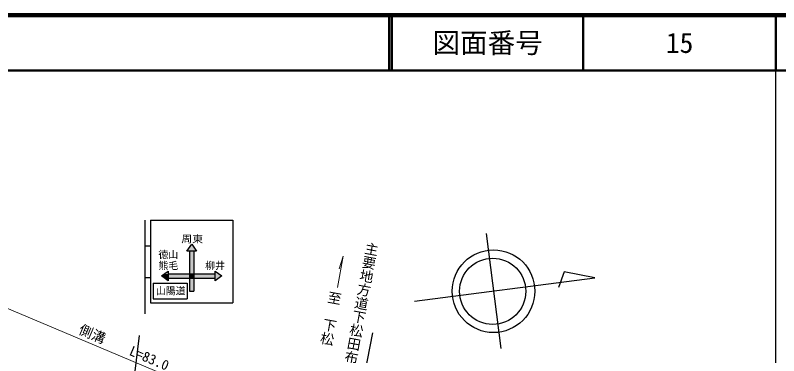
# Model space of a CAD drawing. Units: millimetres at full size, sheet at 1:1000; details may follow other scales. Extents: x 40000 to 680000, y 20000 to 380000.
# Drawn here: x 440820 to 579500, y 318239 to 380000 of the extents above; entities that cross this region are included whole.
import ezdxf
from ezdxf.enums import TextEntityAlignment as Align

# ---------------------------------------------------------------- set-up
doc = ezdxf.new("R2010")
doc.units = ezdxf.units.MM
doc.header["$LTSCALE"] = 1000
for name, color, linetype, lineweight in [('M-BMK-HTXT', 7, 'Continuous', 13), ('M-BMK-SRVR', 3, 'Continuous', 25), ('M-STR-HTXT', 7, 'Continuous', 13), ('M-STR-STRC', 7, 'Continuous', 25), ('M-TTL', 2, 'Continuous', 140), ('M-TTL-BAND', 7, 'Continuous', 25), ('M-TTL-LINE', 7, 'Continuous', 50)]:
    doc.layers.add(name, color=color, linetype=linetype, lineweight=lineweight)
doc.layers.add('M-TTL-TXT', color=7, linetype='Continuous')
doc.styles.add('@ＭＳ ゴシック', font='')
doc.styles.add('ＭＳ ゴシック', font='')
doc.styles.get('@ＭＳ ゴシック').set_extended_font_data('@MS Gothic')
doc.styles.get('ＭＳ ゴシック').set_extended_font_data('MS Gothic')

msp = doc.modelspace()

# ---------------------------------------------------------------- hatches: boundary and pattern name
at = {"layer": 'M-STR-STRC'}
for points in [[(472868, 338456), (473743, 337206), (473243, 337206), (472493, 337206), (471993, 337206)], [(472493, 337206), (473243, 337206), (473243, 333081), (472493, 333081)], [(468618, 333581), (468618, 333081), (468618, 332331), (468618, 331831), (467368, 332706)], [(467368, 332706), (467904, 333081), (468618, 333081), (468618, 332331), (468618, 331831)], [(468618, 333081), (472493, 333081), (472493, 332331), (468618, 332331)], [(472493, 333081), (473243, 333081), (473243, 332331), (472493, 332331)], [(473243, 333081), (477118, 333081), (477118, 332331), (473243, 332331)], [(477118, 333081), (477118, 333581), (478368, 332706), (477118, 331831), (477118, 332331)], [(472493, 332331), (473243, 332331), (473243, 329956), (472493, 329956)]]:
    msp.add_hatch(color=256, dxfattribs=at).paths.add_polyline_path(points)

# ---------------------------------------------------------------- linework, layer by layer
at = {"layer": 'M-BMK-HTXT'}
msp.add_lwpolyline([(499346, 330590), (500362, 336298), (499639, 334030)], dxfattribs=at)
at = {"layer": 'M-BMK-SRVR'}
for p, q in [((526343, 340394), (529039, 319568)), ((540508, 333461), (539517, 330628)), ((546067, 332359), (540508, 333461)), ((513311, 328120), (546067, 332359))]:
    msp.add_line(p, q, dxfattribs=at)
for centre, radius in [((527697, 329939), 7500), ((527539, 329927), 6000)]:
    msp.add_circle(centre, radius, dxfattribs=at)
at = {"layer": 'M-STR-HTXT'}
msp.add_line((488682, 306086), (422872, 333780), dxfattribs=at)
at = {"layer": 'M-STR-STRC'}
for p, q in [((464368, 342821), (464368, 325821)), ((465368, 342821), (465368, 327821)), ((465368, 342821), (480368, 342821)), ((480368, 342821), (480368, 327821)), ((471993, 337206), (472868, 338456)), ((472868, 338456), (473743, 337206)), ((464368, 338196), (465368, 338196)), ((473743, 337206), (471993, 337206)), ((472493, 337206), (472493, 329956)), ((473243, 337206), (473243, 329956)), ((467368, 332706), (468618, 333581)), ((468618, 333581), (468618, 331831)), ((468618, 333081), (477118, 333081)), ((477118, 331831), (477118, 333581)), ((477118, 333581), (478368, 332706)), ((464368, 332446), (465368, 332446)), ((468618, 331831), (467368, 332706)), ((468618, 332331), (477118, 332331)), ((478368, 332706), (477118, 331831)), ((465855, 331375), (472055, 331375)), ((465855, 331375), (465855, 328575)), ((472055, 331375), (472055, 328575)), ((472493, 329956), (473243, 329956)), ((465368, 327821), (480368, 327821)), ((465855, 328575), (472055, 328575)), ((459545, 291607), (463410, 321918)), ((500008, 293126), (505798, 322408))]:
    msp.add_line(p, q, dxfattribs=at)
at = {"layer": 'M-TTL'}
msp.add_line((680000, 380000), (40000, 380000), dxfattribs=at)
at = {"layer": 'M-TTL-BAND'}
msp.add_line((579000, 20000), (579000, 370000), dxfattribs=at)
at = {"layer": 'M-TTL-LINE'}
for p, q in [((508747, 380000), (508747, 370000)), ((509247, 380000), (509247, 370000)), ((543997, 380000), (543997, 370000)), ((579000, 380000), (579000, 370000)), ((40000, 370000), (680000, 370000))]:
    msp.add_line(p, q, dxfattribs=at)

# ---------------------------------------------------------------- texts
at = {"layer": 'M-BMK-HTXT', "style": '@ＭＳ ゴシック'}
for s, rotation, p in [('主要地方道下松田布施', 259.449, (504307, 339080)), ('至\u3000下松', 259.796, (497567, 330192))]:
    msp.add_text(s, height=1833, rotation=rotation, dxfattribs=at).set_placement(p, align=Align.BOTTOM_LEFT)
at = {"layer": 'M-STR-HTXT', "style": 'ＭＳ ゴシック'}
msp.add_text('側溝\u3000\u3000L=83.0', height=1833, rotation=337.059, dxfattribs=at).set_placement((451947, 321813), align=Align.BOTTOM_LEFT)
at = {"layer": 'M-STR-STRC', "style": 'ＭＳ ゴシック', "width": 1.1}
msp.add_text('周東', height=1320, dxfattribs=at).set_placement((472953, 339418), align=Align.MIDDLE_CENTER)
at = {"layer": 'M-STR-STRC', "style": 'ＭＳ ゴシック'}
for s, p in [('徳山', (468618, 336581)), ('熊毛', (468618, 334581)), ('柳井', (477118, 334581)), ('山陽道', (469055, 330009))]:
    msp.add_text(s, height=1320, dxfattribs=at).set_placement(p, align=Align.MIDDLE_CENTER)
at = {"layer": 'M-TTL-TXT', "style": 'ＭＳ ゴシック'}
for s, p in [('図面番号', (526622, 375000)), ('15', (561497, 375000))]:
    msp.add_text(s, height=3666, dxfattribs=at).set_placement(p, align=Align.MIDDLE_CENTER)

doc.saveas('drawing.dxf')
